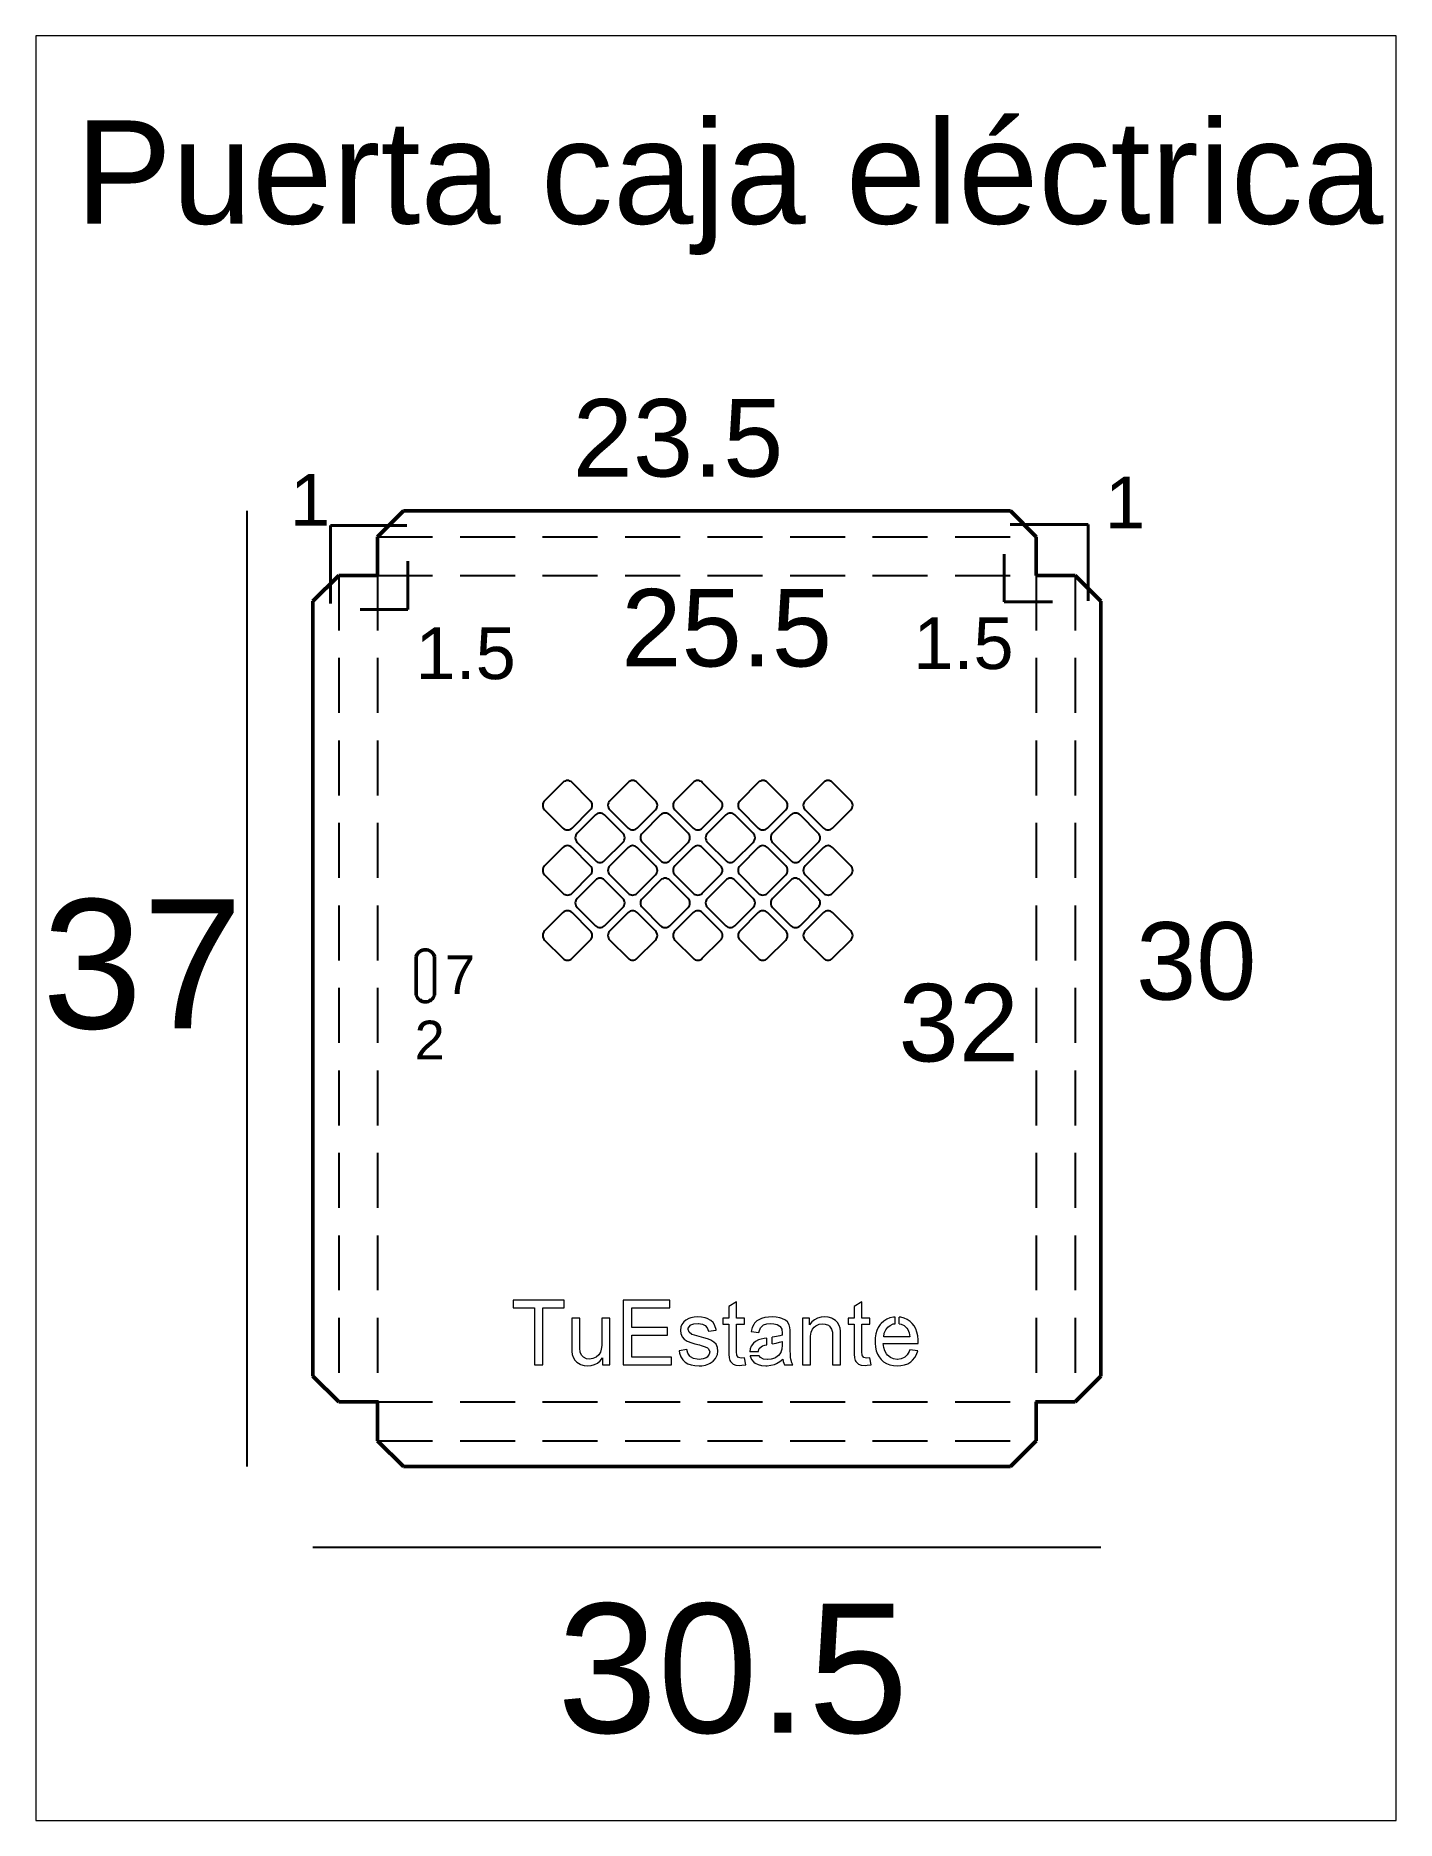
# Paper-space layout 'Layout1' of a CAD drawing. Header units: millimetres. Extents: x 0 to 203, y 0 to 267.
# The model-space entities are those that its viewports show. They can reach past a viewport. Long polylines and large blocks are cut down to what shows.
import ezdxf

# ---------------------------------------------------------------- set-up
doc = ezdxf.new("R2010")
doc.units = ezdxf.units.MM
doc.header["$LTSCALE"] = 0.25
doc.linetypes.add('DASHED', pattern=[19.05, 12.7, -6.35])
doc.styles.get("Standard").update_dxf_attribs({"font": 'arial.ttf'})

# ---------------------------------------------------------------- blocks, each defined once
blk = doc.blocks.new('*U1')
at = {"color": 0}
blk.add_lwpolyline([(1.77, -8.84), (8.84, -1.77, 0.414214), (8.84, 1.77), (1.77, 8.84, 0.414214), (-1.77, 8.84), (-8.84, 1.77, 0.414214), (-8.84, -1.77), (-1.77, -8.84, 0.414214)], format="xyb", close=True, dxfattribs=at)
blk = doc.blocks.new('*U2')
at = {"color": 0, "linetype": 'ByBlock', "lineweight": -2, "transparency": 16777216}
for p in [(0, 50.4264), (25.2132, 50.4264), (50.4264, 50.4264), (75.6396, 50.4264), (100.8528, 50.4264), (0, 25.2132), (25.2132, 25.2132), (50.4264, 25.2132), (75.6396, 25.2132), (100.8528, 25.2132), (0, 0), (25.2132, 0), (50.4264, 0), (75.6396, 0), (100.8528, 0)]:
    blk.add_blockref('*U1', p, dxfattribs=at)
blk = doc.blocks.new('*U3')
at = {"color": 0}
blk.add_lwpolyline([(1.77, -8.84), (8.84, -1.77, 0.414214), (8.84, 1.77), (1.77, 8.84, 0.414214), (-1.77, 8.84), (-8.84, 1.77, 0.414214), (-8.84, -1.77), (-1.77, -8.84, 0.414214)], format="xyb", close=True, dxfattribs=at)
blk = doc.blocks.new('*U4')
at = {"color": 0, "linetype": 'ByBlock', "lineweight": -2, "transparency": 16777216}
for p in [(0, 25.2132), (25.2132, 25.2132), (50.4264, 25.2132), (75.6396, 25.2132), (0, 0), (25.2132, 0), (50.4264, 0), (75.6396, 0)]:
    blk.add_blockref('*U3', p, dxfattribs=at)

msp = doc.modelspace()

# ---------------------------------------------------------------- linework, layer by layer
at = {"color": 0}
for p, q in [((3905.87, 1701.81), (3905.87, 1331.81)), ((3931.52, 1300.61), (4236.52, 1300.61))]:
    msp.add_line(p, q, dxfattribs=at)
at = {"color": 0, "lineweight": 50}
for p, q in [((3956.52, 1691.81), (3966.52, 1701.81)), ((4211.52, 1691.81), (4201.52, 1701.81)), ((3956.52, 1691.81), (3956.52, 1676.81)), ((4211.52, 1676.81), (4211.52, 1691.81)), ((3931.52, 1666.81), (3941.52, 1676.81)), ((3956.52, 1676.81), (3941.52, 1676.81)), ((4226.52, 1676.81), (4211.52, 1676.81)), ((4236.52, 1666.81), (4226.52, 1676.81)), ((3941.52, 1356.81), (3931.52, 1366.81)), ((4226.52, 1356.81), (4236.52, 1366.81)), ((3941.52, 1356.81), (3956.52, 1356.81)), ((3956.52, 1356.81), (3956.52, 1341.81)), ((4211.52, 1341.81), (4211.52, 1356.81)), ((4211.52, 1356.81), (4226.52, 1356.81)), ((3966.52, 1331.81), (3956.52, 1341.81)), ((4201.52, 1331.81), (4211.52, 1341.81))]:
    msp.add_line(p, q, dxfattribs=at)
at = {"color": 0, "lineweight": 40}
for p, q in [((3967.85, 1696.11), (3938.34, 1696.11)), ((3938.34, 1696.11), (3938.34, 1665.97)), ((4231.6, 1696.48), (4201.46, 1696.48)), ((4231.6, 1666.97), (4231.6, 1696.48)), ((3968.28, 1682.34), (3968.28, 1663.61)), ((4199.09, 1666.54), (4199.09, 1685.07)), ((4217.82, 1666.54), (4199.09, 1666.54)), ((3968.28, 1663.61), (3949.76, 1663.61))]:
    msp.add_line(p, q, dxfattribs=at)
at = {"color": 0, "linetype": 'DASHED'}
for p, q in [((3956.52, 1691.81), (4211.52, 1691.81)), ((3941.52, 1676.81), (3941.52, 1356.81)), ((3956.52, 1676.81), (3956.52, 1356.81)), ((3956.52, 1676.81), (4211.52, 1676.81)), ((4211.52, 1676.81), (4211.52, 1356.81)), ((4226.52, 1676.81), (4226.52, 1356.81)), ((3956.52, 1356.81), (4211.52, 1356.81)), ((3956.52, 1341.81), (4211.52, 1341.81))]:
    msp.add_line(p, q, dxfattribs=at)
at = {"color": 0, "lineweight": 0}
for p, q in [((4156.91, 1387.1), (4156.91, 1389.68)), ((4158.43, 1387.09), (4158.43, 1389.65)), ((4103.86, 1376.2), (4100.58, 1376.2)), ((4107.25, 1378.96), (4107.25, 1381.57)), ((4109.25, 1379.3), (4109.25, 1381.84)), ((4104.19, 1374.73), (4100.73, 1374.73))]:
    msp.add_line(p, q, dxfattribs=at)
at = {"color": 0, "lineweight": 50}
for points in [[(4201.52, 1701.81), (3966.52, 1701.81)], [(3931.52, 1666.81), (3931.52, 1366.81)], [(4236.52, 1366.81), (4236.52, 1666.81)], [(3971.52, 1529.31), (3971.52, 1514.31)], [(3978.52, 1514.31), (3978.52, 1529.31)], [(3966.52, 1331.81), (4201.52, 1331.81)]]:
    msp.add_lwpolyline(points, dxfattribs=at)
at = {"color": 0, "lineweight": 0}
for points in [[(4028.79, 1396.2), (4008.98, 1396.2), (4008.98, 1393.24), (4017.22, 1393.24), (4017.22, 1371.2), (4020.52, 1371.2), (4020.52, 1393.24), (4028.79, 1393.24)], [(4069.72, 1396.2), (4051.65, 1396.2), (4051.65, 1371.2), (4070.29, 1371.2), (4070.29, 1374.14), (4054.96, 1374.14), (4054.96, 1382.65), (4068.77, 1382.65), (4068.77, 1385.59), (4054.96, 1385.59), (4054.96, 1393.24), (4069.72, 1393.24)]]:
    msp.add_lwpolyline(points, close=True, dxfattribs=at)
for points in [[(4034.78, 1389.3), (4031.71, 1389.3), (4031.71, 1378.08), (4031.71, 1378.06), (4031.76, 1376.37), (4031.9, 1375.22), (4032.2, 1374.14), (4032.85, 1372.96)], [(4038.51, 1373.43), (4037.41, 1373.56), (4036.2, 1374.13), (4035.56, 1374.74), (4034.97, 1376.02), (4034.92, 1376.25), (4034.81, 1377.45), (4034.78, 1379.27), (4034.78, 1389.3)], [(4046.39, 1389.3), (4043.32, 1389.3), (4043.32, 1379.6), (4043.3, 1378.7), (4043.14, 1377.21), (4042.83, 1376.07), (4042.2, 1375.04), (4041.11, 1374.14)], [(4043.65, 1373.86), (4043.65, 1371.2), (4046.39, 1371.2), (4046.39, 1389.3)], [(4080.43, 1389.72), (4079.14, 1389.64), (4077.79, 1389.35), (4076.99, 1389.08), (4075.82, 1388.45), (4075.14, 1387.88), (4074.32, 1386.74), (4073.96, 1385.89), (4073.75, 1384.5), (4073.9, 1383.36), (4074.43, 1382.08), (4075.21, 1381.15), (4076.41, 1380.36), (4076.77, 1380.18), (4077.86, 1379.79), (4079.29, 1379.34), (4081.09, 1378.87), (4081.74, 1378.7), (4083.33, 1378.22), (4084.22, 1377.83), (4084.68, 1377.43), (4085.12, 1376.2), (4084.95, 1375.3), (4084.09, 1374.17), (4083.76, 1373.94), (4082.56, 1373.46), (4080.96, 1373.3)], [(4086.54, 1387.44), (4086.48, 1387.52), (4085.52, 1388.4), (4084.17, 1389.1), (4083.32, 1389.37), (4081.94, 1389.62), (4080.43, 1389.72)], [(4095.54, 1395.63), (4092.49, 1393.79), (4092.49, 1389.3), (4090.23, 1389.3), (4090.23, 1386.92), (4092.49, 1386.92), (4092.49, 1376.5), (4092.5, 1375.38), (4092.63, 1373.84), (4092.85, 1372.88)], [(4097.28, 1373.83), (4096.24, 1374.05), (4095.7, 1374.63), (4095.65, 1374.79), (4095.54, 1376.32), (4095.54, 1386.92), (4098.62, 1386.92), (4098.62, 1389.3), (4095.54, 1389.3), (4095.54, 1395.63)], [(4109.26, 1389.72), (4107.84, 1389.65), (4106.43, 1389.45), (4105.17, 1389.08), (4104.66, 1388.88), (4103.41, 1388.17), (4102.45, 1387.27)], [(4113.42, 1373.43), (4113.58, 1372.48), (4114.04, 1371.2), (4117.25, 1371.2), (4116.85, 1372.01), (4116.47, 1373.38), (4116.41, 1373.98), (4116.33, 1375.14), (4116.28, 1376.74), (4116.27, 1378.78), (4116.27, 1382.87), (4116.24, 1384.59), (4116.13, 1385.7), (4115.84, 1386.63), (4115.16, 1387.8), (4114.4, 1388.48), (4113.04, 1389.16), (4112.24, 1389.42), (4110.88, 1389.64), (4109.26, 1389.72)], [(4123.79, 1389.3), (4121.03, 1389.3), (4121.03, 1371.2), (4124.09, 1371.2), (4124.09, 1381.08), (4124.14, 1382.25), (4124.39, 1383.77), (4124.85, 1384.96), (4125.53, 1385.81), (4126.23, 1386.33)], [(4129.55, 1389.72), (4128.19, 1389.61), (4126.88, 1389.26), (4125.69, 1388.66), (4124.66, 1387.82), (4123.79, 1386.73)], [(4123.79, 1386.73), (4123.79, 1389.3)], [(4134.61, 1387.58), (4133.85, 1388.37), (4132.57, 1389.13), (4132.35, 1389.23), (4131, 1389.59), (4129.55, 1389.72)], [(4144.05, 1395.63), (4140.99, 1393.79), (4140.99, 1389.3), (4138.75, 1389.3), (4138.75, 1386.92), (4140.99, 1386.92), (4140.99, 1376.5), (4141.03, 1375.38), (4141.14, 1373.84), (4141.37, 1372.88)], [(4145.79, 1373.83), (4144.76, 1374.05), (4144.22, 1374.63), (4144.17, 1374.79), (4144.05, 1376.32), (4144.05, 1386.92), (4147.13, 1386.92), (4147.13, 1389.3), (4144.05, 1389.3), (4144.05, 1395.63)], [(4156.91, 1389.68), (4156.25, 1389.64), (4154.88, 1389.34), (4153.63, 1388.83), (4152.49, 1388.12), (4151.46, 1387.19)], [(4157.75, 1373.3), (4157.71, 1373.3), (4156.3, 1373.49), (4155.05, 1374.02), (4153.97, 1374.9), (4153.53, 1375.42), (4152.9, 1376.55), (4152.49, 1377.89), (4152.28, 1379.47), (4165.79, 1379.47), (4165.8, 1380.28), (4165.79, 1380.88), (4165.64, 1382.43), (4165.34, 1383.85), (4164.88, 1385.12), (4164.27, 1386.25), (4163.49, 1387.23), (4162.73, 1387.96), (4161.61, 1388.74), (4160.38, 1389.27), (4159.03, 1389.61), (4158.43, 1389.65)], [(4074.69, 1373.18), (4075.62, 1372.25), (4075.65, 1372.23), (4076.66, 1371.6), (4077.9, 1371.14), (4079.33, 1370.87), (4080.98, 1370.79), (4082.12, 1370.84), (4083.52, 1371.09), (4084.8, 1371.53), (4085.33, 1371.79), (4086.5, 1372.61), (4087.38, 1373.64), (4087.52, 1373.84), (4088.09, 1375.14), (4088.28, 1376.51), (4088.09, 1377.94), (4087.54, 1379.14), (4086.75, 1380.01), (4085.53, 1380.77), (4085.25, 1380.88), (4084.19, 1381.24), (4082.77, 1381.68), (4080.98, 1382.17), (4079.19, 1382.68), (4078.28, 1382.96), (4078.23, 1382.98), (4077.09, 1383.79), (4076.73, 1384.85), (4076.79, 1385.37), (4077.63, 1386.49), (4077.83, 1386.63), (4078.99, 1387.04), (4080.65, 1387.19)], [(4080.65, 1387.19), (4080.8, 1387.19), (4082.29, 1386.98), (4083.41, 1386.41), (4084.14, 1385.57), (4084.6, 1384.23), (4087.59, 1384.62), (4087.56, 1384.85), (4087.14, 1386.3), (4086.54, 1387.44)], [(4080.65, 1387.19), (4080.8, 1387.19), (4082.29, 1386.98), (4083.41, 1386.41), (4084.14, 1385.57), (4084.6, 1384.23), (4087.59, 1384.62), (4087.56, 1384.85), (4087.14, 1386.3), (4086.54, 1387.44)], [(4102.45, 1387.27), (4102.15, 1386.82), (4101.53, 1385.61), (4101.11, 1384.13), (4104.11, 1383.72), (4104.22, 1384.13), (4104.82, 1385.51), (4105.64, 1386.43), (4105.97, 1386.63), (4107.19, 1387.04), (4108.82, 1387.17)], [(4108.82, 1387.17), (4109.91, 1387.11), (4111.27, 1386.78), (4112.31, 1386.13), (4112.38, 1386.08), (4112.98, 1385.05), (4113.18, 1383.49), (4113.17, 1382.68), (4112.25, 1382.41), (4110.99, 1382.13), (4109.47, 1381.87), (4109.25, 1381.84)], [(4126.23, 1386.33), (4127.49, 1386.87), (4128.9, 1387.06)], [(4128.9, 1387.06), (4129.77, 1386.98), (4131.05, 1386.51), (4131.52, 1386.16), (4132.31, 1385.02), (4132.31, 1385.02), (4132.58, 1383.85), (4132.66, 1382.21), (4132.66, 1371.2), (4135.73, 1371.2), (4135.73, 1382.33), (4135.73, 1382.52), (4135.68, 1384.21), (4135.57, 1385.32), (4135.26, 1386.36), (4134.61, 1387.58)], [(4128.9, 1387.06), (4129.77, 1386.98), (4131.05, 1386.51), (4131.52, 1386.16), (4132.31, 1385.02), (4132.31, 1385.02), (4132.58, 1383.85), (4132.66, 1382.21), (4132.66, 1371.2), (4135.73, 1371.2), (4135.73, 1382.33), (4135.73, 1382.52), (4135.68, 1384.21), (4135.57, 1385.32), (4135.26, 1386.36), (4134.61, 1387.58)], [(4151.46, 1387.19), (4151.08, 1386.74), (4150.37, 1385.68), (4149.82, 1384.5), (4149.42, 1383.17), (4149.18, 1381.7)], [(4152.46, 1381.98), (4152.46, 1382), (4152.69, 1383.47), (4153.23, 1384.72), (4154.05, 1385.78), (4154.94, 1386.47), (4156.19, 1387.01), (4156.91, 1387.1)], [(4158.43, 1387.09), (4159.18, 1386.96), (4160.38, 1386.36), (4161.41, 1385.42), (4161.8, 1384.83), (4162.29, 1383.58), (4162.56, 1381.98), (4152.46, 1381.98)], [(4076.28, 1377.08), (4073.25, 1376.59), (4073.45, 1375.66), (4073.97, 1374.3), (4074.69, 1373.18)], [(4080.96, 1373.3), (4080.2, 1373.35), (4078.8, 1373.65), (4077.71, 1374.29), (4077.42, 1374.55), (4076.68, 1375.64), (4076.28, 1377.08)], [(4104, 1380.83), (4102.78, 1380.17), (4102.04, 1379.55), (4101.2, 1378.41), (4100.77, 1377.38), (4100.61, 1376.2)], [(4103.86, 1376.2), (4104.28, 1377.53), (4104.38, 1377.65), (4105.48, 1378.51), (4106.5, 1378.82), (4107.25, 1378.96)], [(4107.25, 1381.57), (4106.15, 1381.42), (4104.98, 1381.16), (4104, 1380.83)], [(4109.25, 1379.3), (4110.81, 1379.6), (4112.13, 1379.91), (4113.17, 1380.28)], [(4113.17, 1380.28), (4113.17, 1379.15), (4113.17, 1378.79), (4113.03, 1377.24), (4112.68, 1376.09), (4112.6, 1375.95), (4111.79, 1374.82), (4110.65, 1373.97), (4110.26, 1373.78)], [(4149.18, 1381.7), (4149.11, 1380.1), (4149.12, 1379.58), (4149.25, 1378.03), (4149.55, 1376.62), (4150.02, 1375.36), (4150.65, 1374.22), (4151.45, 1373.24)], [(4151.45, 1373.24), (4152.44, 1372.36), (4153.56, 1371.68), (4154.81, 1371.19), (4156.2, 1370.89), (4157.74, 1370.79), (4159.14, 1370.87), (4160.55, 1371.15), (4161.8, 1371.63), (4162.92, 1372.32), (4163.65, 1372.96), (4164.52, 1374), (4165.2, 1375.23), (4165.69, 1376.64), (4162.53, 1377.02)], [(4162.53, 1377.02), (4162.26, 1376.36), (4161.53, 1375.09), (4160.63, 1374.19), (4160.43, 1374.06), (4159.19, 1373.49), (4157.75, 1373.3)], [(4032.85, 1372.96), (4033.63, 1372.17), (4034.92, 1371.39), (4035.13, 1371.31), (4036.46, 1370.92), (4037.9, 1370.79), (4039.22, 1370.9), (4040.52, 1371.27), (4041.69, 1371.87), (4042.73, 1372.74), (4043.65, 1373.86)], [(4041.11, 1374.14), (4039.9, 1373.62), (4038.51, 1373.43)], [(4092.85, 1372.88), (4093.11, 1372.44), (4094.15, 1371.49), (4095.19, 1371.11), (4096.74, 1370.95), (4097.58, 1371), (4099.07, 1371.23), (4098.62, 1373.94)], [(4098.62, 1373.94), (4097.28, 1373.83)], [(4100.73, 1374.73), (4100.76, 1374.54), (4101.3, 1373.3), (4102.18, 1372.25), (4102.69, 1371.85), (4103.82, 1371.27), (4105.18, 1370.9), (4106.77, 1370.79), (4107.4, 1370.81), (4108.82, 1371), (4110.15, 1371.38), (4111, 1371.76), (4112.19, 1372.48)], [(4107.49, 1373.19), (4107.38, 1373.19), (4105.88, 1373.42), (4104.79, 1374), (4104.19, 1374.73)], [(4110.26, 1373.78), (4108.95, 1373.34), (4107.49, 1373.19)], [(4112.19, 1372.48), (4113.42, 1373.43)], [(4141.37, 1372.88), (4141.63, 1372.44), (4142.67, 1371.49), (4143.7, 1371.11), (4145.26, 1370.95), (4146.1, 1371), (4147.57, 1371.23), (4147.13, 1373.94)], [(4147.13, 1373.94), (4145.79, 1373.83)]]:
    msp.add_lwpolyline(points, dxfattribs=at)
at = {"color": 0, "lineweight": 50}
for centre, start, end in [((3975.02, 1528.22), 17.30152, 162.69848), ((3975.02, 1515.4), 197.30152, 342.69848)]:
    msp.add_arc(centre, 3.67, start, end, dxfattribs=at)

# ---------------------------------------------------------------- block references
for name, p in [('*U2', (4030.05, 1537.41)), ('*U4', (4042.65, 1550.02))]:
    msp.add_blockref(name, p, dxfattribs=at)

# ---------------------------------------------------------------- texts
at = {"color": 0, "attachment_point": 1}
for s, width, insert, char_height in [('Puerta caja eléctrica', 508.8219, (3839.62, 1852.96), 40), ('23.5', 148.6279, (4032.06, 1745.11), 30), ('1', 19.5842, (3922.6, 1716.14), 20), ('1', 20.2471, (4238.13, 1715.01), 20), ('25.5', 49.1728, (4050.9, 1671.57), 30), ('1.5', 12.5339, (4163.9, 1660.57), 20), ('1.5', 27.1167, (3971.19, 1656.67), 20), ('37', 37.7305, (3826.64, 1551.42), 50), ('30', 16.3481, (4250.15, 1542.57), 30), ('7', 18.6351, (3982.62, 1529.79), 15), ('32', 30.8448, (4158.21, 1518.65), 30), ('2', 6.9679, (3970.87, 1504.44), 15), ('30.5', 95.0808, (4026.04, 1278.74), 50)]:
    msp.add_mtext_dynamic_manual_height_columns(s, width=width, gutter_width=12.5, heights=[0], dxfattribs=dict(at, insert=insert, char_height=char_height))

psp = doc.layouts.get("Layout1")

# ---------------------------------------------------------------- viewports
at = {"layer": '0', "view_target_point": (3005.47, 1431.44)}
psp.add_viewport(center=(101.6, 133.17), size=(203.41, 266.817), view_center_point=(1082.07, 108.86), view_height=690.933, dxfattribs=at)

doc.saveas('drawing.dxf')
